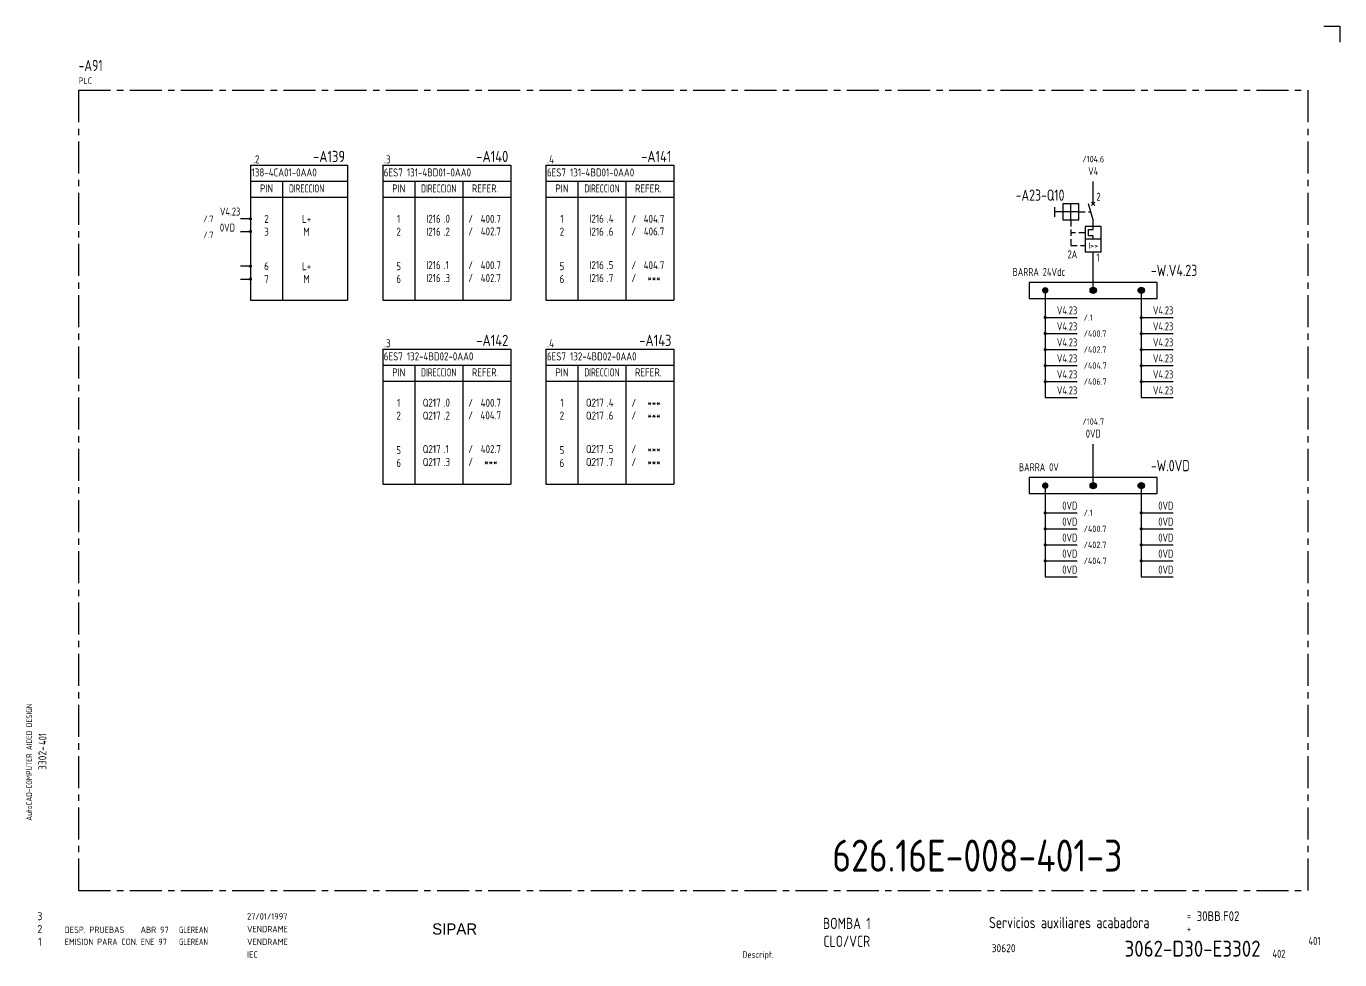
# Model space of a CAD drawing. Extents: x 10 to 1054, y 5 to 297.
# Drawn here: x 643.7 to 1054, y 5.4 to 297 of the extents above; entities that cross this region are included whole.
import ezdxf
from ezdxf.enums import TextEntityAlignment as Align

# ---------------------------------------------------------------- set-up
doc = ezdxf.new("R2010")
doc.units = 0
doc.header["$LTSCALE"] = 8
doc.header["$MEASUREMENT"] = 0
doc.linetypes.add('CENTER', pattern=[2, 1.25, -0.25, 0.25, -0.25])
doc.linetypes.add('HIDDEN', pattern=[0.375, 0.25, -0.125])
doc.layers.get('0').update_dxf_attribs({"linetype": 'CONTINUOUS'})
doc.layers.add('CART', color=7, linetype='CONTINUOUS')
doc.styles.add('DIN', font='DIN', dxfattribs={"width": 0.85})
doc.styles.add('UNIV', font='UNIV')

# ---------------------------------------------------------------- blocks, each defined once
blk = doc.blocks.new('WB-FG100')
at = {"layer": 'CART', "color": 1}
for p, q in [((415, 297), (420, 297)), ((420, 297), (420, 292))]:
    blk.add_line(p, q, dxfattribs=at)
at = {"layer": 'CART', "color": 1, "style": 'DIN', "width": 0.8}
blk.add_text('AutoCAD-COMPUTER AIDED DESIGN', height=1.8, rotation=90, dxfattribs=at).set_placement((11.47, 48.84))
at = {"layer": 'CART', "color": 3, "style": 'DIN', "width": 0.8}
for s, p in [('=', (372.24, 17.91)), ('+', (372.24, 13.87))]:
    blk.add_text(s, height=2.5, dxfattribs=at).set_placement(p)
at = {"layer": 'CART', "color": 7, "style": 'DIN', "width": 0.9}
blk.add_attdef('FILE', text='', height=2.5, rotation=90, dxfattribs=at).set_placement((15.95, 68.38), align=Align.CENTER)
for tag, p in [('MOD-3', (13.92, 19)), ('MOD-2', (13.92, 15)), ('MOD-1', (13.92, 11)), ('NR.COMMESSA', (315, 9))]:
    blk.add_attdef(tag, text='', height=2.5, dxfattribs=at).set_placement(p, align=Align.MIDDLE)
at = {"layer": 'CART', "color": 7, "style": 'DIN'}
for tag, width, p in [('REV-3', 0.9, (21.66, 19)), ('DATA-3', 0.9, (45.37, 19)), ('NOME-3', 0.9, (57.37, 19)), ('REV-2', 0.9, (21.66, 15)), ('DATA-2', 0.9, (45.37, 15)), ('NOME-2', 0.9, (57.37, 15)), ('REV-1', 0.9, (21.66, 11)), ('DATA-1', 0.9, (45.37, 11)), ('NOME-1', 0.7, (57.37, 11))]:
    blk.add_attdef(tag, text='', height=2, dxfattribs=dict(at, width=width)).set_placement(p, align=Align.MIDDLE_LEFT)
at = {"layer": 'CART', "color": 7, "style": 'DIN', "width": 0.9}
for tag, p, height in [('DATA', (78.64, 17.94), 2), ('ESECUTORE', (78.64, 13.97), 2), ('CONTROLLORE', (78.64, 9.99), 2), ('SEGUE', (398.93, 5.65), 2.8), ('NORMA', (78.64, 6.01), 2)]:
    blk.add_attdef(tag, p, '', height=height, dxfattribs=at)
at = {"layer": 'CART', "color": 2, "style": 'DIN', "width": 0.9}
for tag, p in [('TITOLO-1/3', (266.5, 18.23)), ('TITOLO-1/2', (266.5, 15.73)), ('TITOLO-2/3', (266.5, 13.18)), ('TITOLO-2/2', (266.5, 10.68)), ('TITOLO-3/3', (266.5, 8.13))]:
    blk.add_attdef(tag, text='', height=3.5, dxfattribs=at).set_placement(p, align=Align.MIDDLE)
at = {"layer": 'CART', "color": 3, "style": 'DIN', "width": 0.9}
blk.add_attdef('ASSIEME', text='', height=3.5, dxfattribs=at).set_placement((334, 17), align=Align.MIDDLE)
at = {"layer": 'CART', "color": 3, "style": 'DIN', "width": 0.85}
for tag, p in [('=', (375.33, 16.63)), ('+', (375.33, 12.76))]:
    blk.add_attdef(tag, text='', height=3, dxfattribs=at).set_placement(p, align=Align.BOTTOM_LEFT)
at = {"layer": 'CART', "color": 3, "style": 'DIN', "width": 0.9}
blk.add_attdef('FOGLIO', text='', height=2.8, dxfattribs=at).set_placement((414.2, 9.56), align=Align.RIGHT)
at = {"layer": 'CART', "color": 2, "style": 'DIN', "width": 0.9}
blk.add_attdef('DISEGNO', text='', height=5, dxfattribs=at).set_placement((395.27, 6.35), align=Align.RIGHT)
at = {"layer": 'CART', "color": 1, "style": 'DIN', "width": 0.9}
blk.add_attdef('TIPOLOGIA', (233.37, 6), '', height=2, dxfattribs=at)

msp = doc.modelspace()

# ---------------------------------------------------------------- linework, layer by layer
at = {"color": 3, "linetype": 'CENTER'}
for p, q in [((660, 277), (1044, 277)), ((660, 277), (660, 27)), ((1044, 277), (1044, 27)), ((660, 27), (1044, 27))]:
    msp.add_line(p, q, dxfattribs=at)
at = {"color": 3}
for p, q in [((713.72, 253.59), (713.72, 211.46)), ((713.72, 253.59), (744.04, 253.59)), ((744.04, 253.59), (744.04, 211.46)), ((755.02, 253.59), (795.02, 253.59)), ((755.02, 253.59), (755.02, 211.46)), ((795.02, 253.59), (795.02, 211.46)), ((806, 253.59), (806, 211.46)), ((806, 253.59), (846, 253.59)), ((846, 253.59), (846, 211.46)), ((713.72, 248.59), (744.04, 248.59)), ((723.72, 248.59), (723.72, 211.46)), ((755.02, 248.59), (795.02, 248.59)), ((765.02, 248.59), (765.02, 211.46)), ((780.02, 248.59), (780.02, 211.46)), ((806, 248.59), (846, 248.59)), ((816, 248.59), (816, 211.46)), ((831, 248.59), (831, 211.46)), ((713.72, 243.59), (744.04, 243.59)), ((755.02, 243.59), (795.02, 243.59)), ((806, 243.59), (846, 243.59)), ((713.72, 211.46), (744.04, 211.46)), ((755.02, 211.46), (795.02, 211.46)), ((806, 211.46), (846, 211.46)), ((755.02, 196.13), (755.02, 154)), ((755.02, 196.13), (795.02, 196.13)), ((795.02, 196.13), (795.02, 154)), ((806, 196.13), (846, 196.13)), ((806, 196.13), (806, 154)), ((846, 196.13), (846, 154)), ((755.02, 191.13), (795.02, 191.13)), ((765.02, 191.13), (765.02, 154)), ((780.02, 191.13), (780.02, 154)), ((806, 191.13), (846, 191.13)), ((816, 191.13), (816, 154)), ((831, 191.13), (831, 154)), ((755.02, 186.13), (795.02, 186.13)), ((806, 186.13), (846, 186.13)), ((755.02, 154), (795.02, 154)), ((806, 154), (846, 154))]:
    msp.add_line(p, q, dxfattribs=at)
for p, q in [((977, 241.5), (977, 248.5)), ((965, 237.5), (965, 240.5)), ((972.5, 239), (965, 239)), ((972.5, 241.5), (967.5, 241.5)), ((967.5, 241.5), (967.5, 236.5)), ((970, 236.5), (970, 241.5)), ((972.5, 236.5), (972.5, 241.5)), ((977, 236.5), (975.5, 241.5)), ((976.5, 241), (977.5, 242)), ((976.5, 242), (977.5, 241)), ((713.72, 236.87), (710.6, 236.87)), ((967.5, 236.5), (972.5, 236.5)), ((974.5, 234.5), (974.5, 226.5)), ((979.5, 234.5), (974.5, 234.5)), ((977, 233.5), (977, 236.5)), ((979.5, 226.5), (979.5, 234.5)), ((710.6, 232.87), (713.72, 232.87)), ((979.5, 230.5), (974.5, 230.5)), ((975.5, 231.5), (975.5, 233.5)), ((975.5, 233.5), (977, 233.5)), ((977, 231.5), (975.5, 231.5)), ((977, 230.5), (977, 231.5)), ((974.5, 226.5), (979.5, 226.5)), ((977, 214.5), (977, 226.5)), ((713.72, 222.03), (710.6, 222.03)), ((710.6, 218.03), (713.72, 218.03)), ((962, 214), (962, 181)), ((992, 214), (992, 181)), ((962, 206), (972, 206)), ((992, 206), (1002, 206)), ((962, 201), (972, 201)), ((992, 201), (1002, 201)), ((962, 196), (972, 196)), ((992, 196), (1002, 196)), ((962, 191), (972, 191)), ((992, 191), (1002, 191)), ((962, 186), (972, 186)), ((992, 186), (1002, 186)), ((962, 181), (972, 181)), ((992, 181), (1002, 181)), ((977, 153.5), (977, 166.5)), ((962, 153.5), (962, 125)), ((992, 153.5), (992, 125)), ((962, 145), (972, 145)), ((992, 145), (1002, 145)), ((962, 140), (972, 140)), ((992, 140), (1002, 140)), ((962, 135), (972, 135)), ((992, 135), (1002, 135)), ((962, 130), (972, 130)), ((992, 130), (1002, 130)), ((962, 125), (972, 125)), ((962, 125), (972, 125)), ((992, 125), (1002, 125)), ((992, 125), (1002, 125))]:
    msp.add_line(p, q)
at = {"linetype": 'HIDDEN'}
for p, q in [((972.5, 239), (976.25, 239)), ((970, 236.5), (970, 228.5)), ((974.5, 232.5), (970, 232.5)), ((970, 228.5), (974.5, 228.5))]:
    msp.add_line(p, q, dxfattribs=at)
at = {"color": 2}
for p, q in [((997, 217), (957, 217)), ((957, 217), (957, 212)), ((997, 212), (997, 217)), ((957, 212), (997, 212)), ((997, 156), (957, 156)), ((957, 156), (957, 151)), ((997, 151), (997, 156)), ((957, 151), (997, 151))]:
    msp.add_line(p, q, dxfattribs=at)
at = {"linetype": 'Continuous', "const_width": 0.5}
for points in [[(713.47, 236.87, 1), (713.97, 236.87, 1)], [(713.47, 232.87, 1), (713.97, 232.87, 1)], [(713.47, 222.03, 1), (713.97, 222.03, 1)], [(713.47, 218.03, 1), (713.97, 218.03, 1)]]:
    msp.add_lwpolyline(points, format="xyb", close=True, dxfattribs=at)
for points, const_width in [([(961.5, 214.5, 1), (962.5, 214.5, 1)], 1), ([(976.5, 214.5, 1), (977.5, 214.5, 1)], 1), ([(991.5, 214.5, 1), (992.5, 214.5, 1)], 1), ([(961.75, 206, 1), (962.25, 206, 1)], 0.5), ([(991.75, 206, 1), (992.25, 206, 1)], 0.5), ([(961.75, 201, 1), (962.25, 201, 1)], 0.5), ([(991.75, 201, 1), (992.25, 201, 1)], 0.5), ([(961.75, 196, 1), (962.25, 196, 1)], 0.5), ([(991.75, 196, 1), (992.25, 196, 1)], 0.5), ([(961.75, 191, 1), (962.25, 191, 1)], 0.5), ([(991.75, 191, 1), (992.25, 191, 1)], 0.5), ([(961.75, 186, 1), (962.25, 186, 1)], 0.5), ([(991.75, 186, 1), (992.25, 186, 1)], 0.5), ([(961.5, 153.5, 1), (962.5, 153.5, 1)], 1), ([(976.5, 153.5, 1), (977.5, 153.5, 1)], 1), ([(991.5, 153.5, 1), (992.5, 153.5, 1)], 1), ([(961.75, 145, 1), (962.25, 145, 1)], 0.5), ([(991.75, 145, 1), (992.25, 145, 1)], 0.5), ([(961.75, 140, 1), (962.25, 140, 1)], 0.5), ([(991.75, 140, 1), (992.25, 140, 1)], 0.5), ([(961.75, 135, 1), (962.25, 135, 1)], 0.5), ([(991.75, 135, 1), (992.25, 135, 1)], 0.5), ([(961.75, 130, 1), (962.25, 130, 1)], 0.5), ([(991.75, 130, 1), (992.25, 130, 1)], 0.5)]:
    msp.add_lwpolyline(points, format="xyb", close=True, dxfattribs=dict(const_width=const_width))
for centre in [(977, 214.5), (992, 214.5), (977, 153.5), (992, 153.5)]:
    msp.add_circle(centre, 1)

# ---------------------------------------------------------------- block references
at = {"layer": 'CART'}
ref = msp.add_blockref('WB-FG100', (634, 0), dxfattribs=at)
ref.add_attrib('TIPOLOGIA', 'Descript.', (867.37, 6), dxfattribs={"color": 1, "height": 2, "style": 'DIN', "width": 0.9})
ref.add_attrib('ASSIEME', 'Servicios auxiliares acabadora', dxfattribs={"color": 3, "height": 3.5, "style": 'DIN', "width": 0.8}).set_placement((969.5, 17), align=Align.MIDDLE)
ref.add_attrib('=', '30BB.F02', dxfattribs={"color": 3, "height": 3, "style": 'DIN', "width": 0.85}).set_placement((1009.33, 16.63), align=Align.BOTTOM_LEFT)
ref.add_attrib('NR.COMMESSA', '30620', dxfattribs={"color": 7, "height": 2.5, "style": 'DIN', "width": 0.9}).set_placement((949, 9), align=Align.MIDDLE)
ref.add_attrib('DISEGNO', '3062-D30-E3302', dxfattribs={"color": 2, "height": 5, "style": 'DIN', "width": 0.9}).set_placement((1029.27, 6.35), align=Align.RIGHT)
ref.add_attrib('DATA', '27/01/1997', (712.64, 17.94), dxfattribs={"color": 7, "height": 2, "style": 'DIN', "width": 0.85})
ref.add_attrib('ESECUTORE', 'VENDRAME', (712.64, 13.97), dxfattribs={"color": 7, "height": 2, "style": 'DIN', "width": 0.85})
ref.add_attrib('CONTROLLORE', 'VENDRAME', (712.64, 9.99), dxfattribs={"color": 7, "height": 2, "style": 'DIN', "width": 0.85})
ref.add_attrib('NORMA', 'IEC', (712.64, 6.01), dxfattribs={"color": 7, "height": 2, "style": 'DIN', "width": 0.85})
ref.add_attrib('MOD-1', '1', dxfattribs={"color": 7, "height": 2.5, "style": 'DIN', "width": 0.9}).set_placement((647.92, 11), align=Align.MIDDLE)
ref.add_attrib('REV-1', 'EMISION PARA CON.', dxfattribs={"color": 7, "height": 2, "style": 'DIN', "width": 0.8}).set_placement((655.66, 11), align=Align.MIDDLE_LEFT)
ref.add_attrib('DATA-1', 'ENE 97', dxfattribs={"color": 7, "height": 2, "style": 'DIN', "width": 0.85}).set_placement((679.37, 11), align=Align.MIDDLE_LEFT)
ref.add_attrib('NOME-1', 'GLEREAN', dxfattribs={"color": 7, "height": 2, "style": 'DIN', "width": 0.7}).set_placement((691.37, 11), align=Align.MIDDLE_LEFT)
ref.add_attrib('MOD-2', '2', dxfattribs={"color": 7, "height": 2.5, "style": 'DIN', "width": 0.9}).set_placement((647.92, 15), align=Align.MIDDLE)
ref.add_attrib('MOD-3', '3', dxfattribs={"color": 7, "height": 2.5, "style": 'DIN', "width": 0.9}).set_placement((647.92, 19), align=Align.MIDDLE)
ref.add_attrib('FILE', '3302-', dxfattribs={"color": 7, "height": 2.5, "rotation": 90, "style": 'DIN', "width": 0.9}).set_placement((649.95, 68.38), align=Align.CENTER)

# ---------------------------------------------------------------- texts
at = {"color": 3, "style": 'DIN', "width": 0.8}
for s, p in [('-A91', (660, 283)), ('-W.V4.23', (995, 219)), ('-W.0VD', (995, 158))]:
    msp.add_text(s, height=3.5, dxfattribs=at).set_placement(p)
at = {"style": 'DIN'}
for s, height, width, p in [('PLC', 2, 0.8, (660, 279)), ('138-4CA01-0AA0', 2.5, 0.85, (714.05, 250.09)), ('6ES7 131-4BD01-0AA0', 2.5, 0.85, (755.34, 250.09)), ('6ES7 131-4BD01-0AA0', 2.5, 0.85, (806.32, 250.09)), ('2', 2.5, 0.8, (978, 242.5)), ('V4.23', 2.5, 0.8, (704.17, 237.87)), ('.0', 2.5, 0.85, (774.05, 235.64)), ('.4', 2.5, 0.85, (825.03, 235.64)), ('0VD', 2.5, 0.8, (704.17, 232.87)), ('.2', 2.5, 0.85, (774.05, 231.59)), ('.6', 2.5, 0.85, (825.03, 231.59)), ('1', 2.5, 0.8, (978, 223.5)), ('.1', 2.5, 0.85, (774.05, 221.14)), ('.5', 2.5, 0.85, (825.03, 221.14)), ('.3', 2.5, 0.85, (774.05, 217.1)), ('.7', 2.5, 0.85, (825.03, 217.1)), ('/.1', 2, 0.8, (974, 205)), ('/400.7', 2, 0.8, (974, 200)), ('/402.7', 2, 0.8, (974, 195)), ('6ES7 132-4BD02-0AA0', 2.5, 0.85, (755.34, 192.63)), ('6ES7 132-4BD02-0AA0', 2.5, 0.85, (806.32, 192.63)), ('/404.7', 2, 0.8, (974, 190)), ('/406.7', 2, 0.8, (974, 185)), ('.0', 2.5, 0.85, (774.05, 178.17)), ('.4', 2.5, 0.85, (825.03, 178.17)), ('.2', 2.5, 0.85, (774.05, 174.13)), ('.6', 2.5, 0.85, (825.03, 174.13)), ('.1', 2.5, 0.85, (774.05, 163.68)), ('.5', 2.5, 0.85, (825.03, 163.68)), ('.3', 2.5, 0.85, (774.05, 159.64)), ('.7', 2.5, 0.85, (825.03, 159.64)), ('/.1', 2, 0.8, (974, 144)), ('/400.7', 2, 0.8, (974, 139)), ('/402.7', 2, 0.8, (974, 134)), ('/404.7', 2, 0.8, (974, 129)), ('402', 2.5, 0.8, (1033, 6))]:
    msp.add_text(s, height=height, dxfattribs=dict(at, width=width)).set_placement(p)
for s, height, width, p in [('.2', 2.5, 0.85, (715.51, 254.19)), ('.3', 2.5, 0.85, (756.47, 254.19)), ('.4', 2.5, 0.85, (807.45, 254.19)), ('/104.6', 2, 0.8, (977, 254.5)), ('V4', 2.5, 0.8, (977, 250.5)), ('PIN', 2.5, 0.85, (718.72, 245.09)), ('PIN', 2.5, 0.85, (760.02, 245.09)), ('REFER.', 2.5, 0.85, (787.02, 245.09)), ('PIN', 2.5, 0.85, (811, 245.09)), ('REFER.', 2.5, 0.85, (838, 245.09)), ('2', 2.5, 0.85, (718.72, 235.59)), ('L+', 2.5, 0.85, (731.22, 235.59)), ('1', 2.5, 0.85, (760.02, 235.59)), ('/', 2.5, 0.85, (782.48, 235.59)), ('400.7', 2.5, 0.85, (788.79, 235.59)), ('1', 2.5, 0.85, (811, 235.59)), ('/', 2.5, 0.85, (833.46, 235.59)), ('404.7', 2.5, 0.85, (839.77, 235.59)), ('3', 2.5, 0.85, (718.72, 231.59)), ('M', 2.5, 0.85, (731.22, 231.59)), ('2', 2.5, 0.85, (760.02, 231.59)), ('/', 2.5, 0.85, (782.48, 231.66)), ('402.7', 2.5, 0.85, (788.79, 231.66)), ('2', 2.5, 0.85, (811, 231.59)), ('/', 2.5, 0.85, (833.46, 231.66)), ('406.7', 2.5, 0.85, (839.77, 231.66)), ('I>>', 2, 0.8, (977, 227.5)), ('6', 2.5, 0.85, (718.72, 220.8)), ('L+', 2.5, 0.85, (731.22, 220.8)), ('5', 2.5, 0.85, (760.02, 220.8)), ('/', 2.5, 0.85, (782.48, 221.12)), ('400.7', 2.5, 0.85, (788.79, 221.12)), ('5', 2.5, 0.85, (811, 220.8)), ('/', 2.5, 0.85, (833.46, 221.12)), ('404.7', 2.5, 0.85, (839.77, 221.12)), ('7', 2.5, 0.85, (718.72, 216.8)), ('M', 2.5, 0.85, (731.22, 216.8)), ('6', 2.5, 0.85, (760.02, 216.8)), ('/', 2.5, 0.85, (782.48, 217.1)), ('402.7', 2.5, 0.85, (788.79, 217.1)), ('6', 2.5, 0.85, (811, 216.8)), ('/', 2.5, 0.85, (833.46, 217.1)), ('***', 2.5, 0.85, (839.77, 217.1)), ('BARRA 24Vdc', 2.5, 0.8, (960, 219)), ('.3', 2.5, 0.85, (756.47, 196.73)), ('.4', 2.5, 0.85, (807.45, 196.73)), ('PIN', 2.5, 0.85, (760.02, 187.63)), ('REFER.', 2.5, 0.85, (787.02, 187.63)), ('PIN', 2.5, 0.85, (811, 187.63)), ('REFER.', 2.5, 0.85, (838, 187.63)), ('1', 2.5, 0.85, (760.02, 178.13)), ('/', 2.5, 0.85, (782.48, 178.12)), ('400.7', 2.5, 0.85, (788.79, 178.12)), ('1', 2.5, 0.85, (811, 178.13)), ('/', 2.5, 0.85, (833.46, 178.12)), ('2', 2.5, 0.85, (760.02, 174.13)), ('/', 2.5, 0.85, (782.48, 174.2)), ('404.7', 2.5, 0.85, (788.79, 174.2)), ('2', 2.5, 0.85, (811, 174.13)), ('/', 2.5, 0.85, (833.46, 174.2)), ('***', 2.5, 0.85, (839.77, 178.12)), ('***', 2.5, 0.85, (839.77, 174.2)), ('/104.7', 2, 0.8, (977, 172.5)), ('0VD', 2.5, 0.8, (977, 168.5)), ('5', 2.5, 0.85, (760.02, 163.33)), ('/', 2.5, 0.85, (782.48, 163.66)), ('402.7', 2.5, 0.85, (788.79, 163.66)), ('5', 2.5, 0.85, (811, 163.33)), ('/', 2.5, 0.85, (833.46, 163.66)), ('***', 2.5, 0.85, (839.77, 163.66)), ('6', 2.5, 0.85, (760.02, 159.33)), ('/', 2.5, 0.85, (782.48, 159.64)), ('***', 2.5, 0.85, (788.79, 159.64)), ('6', 2.5, 0.85, (811, 159.33)), ('/', 2.5, 0.85, (833.46, 159.64)), ('***', 2.5, 0.85, (839.77, 159.64)), ('BARRA 0V', 2.5, 0.8, (960, 158))]:
    msp.add_text(s, height=height, dxfattribs=dict(at, width=width)).set_placement(p, align=Align.CENTER)
at = {"color": 3, "style": 'DIN'}
for s, height, width, p in [('-A139', 3.5, 0.85, (743.27, 254.59)), ('-A140', 3.5, 0.85, (794.25, 254.59)), ('-A141', 3.5, 0.85, (845.22, 254.59)), ('-A23-Q10', 3.5, 0.8, (968, 242.5)), ('-A142', 3.5, 0.85, (794.25, 197.13)), ('-A143', 3.5, 0.85, (845.22, 197.13)), ('401', 2.56, 0.8, (1048, 10))]:
    msp.add_text(s, height=height, dxfattribs=dict(at, width=width)).set_placement(p, align=Align.RIGHT)
at = {"style": 'DIN', "width": 0.596129}
for p, p2 in [((725.72, 245.09), (736.72, 245.09)), ((767.02, 245.09), (778.02, 245.09)), ((818, 245.09), (829, 245.09)), ((767.02, 187.63), (778.02, 187.63)), ((818, 187.63), (829, 187.63))]:
    msp.add_text('DIRECCION', height=2.5, dxfattribs=at).set_placement(p, p2, align=Align.FIT)
at = {"style": 'DIN'}
for s, height, width, p in [('I216', 2.5, 0.85, (773.12, 235.64)), ('I216', 2.5, 0.85, (824.1, 235.64)), ('/.7', 2, 0.8, (702.17, 235.87)), ('I216', 2.5, 0.85, (773.12, 231.59)), ('I216', 2.5, 0.85, (824.1, 231.59)), ('/.7', 2, 0.8, (702.17, 230.87)), ('2A', 2.5, 0.8, (972, 224.5)), ('I216', 2.5, 0.85, (773.12, 221.14)), ('I216', 2.5, 0.85, (824.1, 221.14)), ('I216', 2.5, 0.85, (773.12, 217.1)), ('I216', 2.5, 0.85, (824.1, 217.1)), ('V4.23', 2.5, 0.8, (972, 207)), ('V4.23', 2.5, 0.8, (1002, 207)), ('V4.23', 2.5, 0.8, (972, 202)), ('V4.23', 2.5, 0.8, (1002, 202)), ('V4.23', 2.5, 0.8, (972, 197)), ('V4.23', 2.5, 0.8, (1002, 197)), ('V4.23', 2.5, 0.8, (972, 192)), ('V4.23', 2.5, 0.8, (1002, 192)), ('V4.23', 2.5, 0.8, (972, 187)), ('V4.23', 2.5, 0.8, (1002, 187)), ('Q217', 2.5, 0.85, (773.12, 178.17)), ('Q217', 2.5, 0.85, (824.1, 178.17)), ('V4.23', 2.5, 0.8, (972, 182)), ('V4.23', 2.5, 0.8, (1002, 182)), ('Q217', 2.5, 0.85, (773.12, 174.13)), ('Q217', 2.5, 0.85, (824.1, 174.13)), ('Q217', 2.5, 0.85, (773.12, 163.68)), ('Q217', 2.5, 0.85, (824.1, 163.68)), ('Q217', 2.5, 0.85, (773.12, 159.64)), ('Q217', 2.5, 0.85, (824.1, 159.64)), ('0VD', 2.5, 0.8, (972, 146)), ('0VD', 2.5, 0.8, (1002, 146)), ('0VD', 2.5, 0.8, (972, 141)), ('0VD', 2.5, 0.8, (1002, 141)), ('0VD', 2.5, 0.8, (972, 136)), ('0VD', 2.5, 0.8, (1002, 136)), ('0VD', 2.5, 0.8, (972, 131)), ('0VD', 2.5, 0.8, (1002, 131)), ('0VD', 2.5, 0.8, (972, 126)), ('0VD', 2.5, 0.8, (1002, 126))]:
    msp.add_text(s, height=height, dxfattribs=dict(at, width=width)).set_placement(p, align=Align.RIGHT)
at = {"style": 'DIN', "width": 0.8}
msp.add_text('401', height=2.5, rotation=90, dxfattribs=at).set_placement((650, 72.5))
at = {"color": 3, "style": 'DIN', "width": 0.8}
for s, p in [('BOMBA 1', (900, 15)), ('CLO/VCR', (900, 9.4))]:
    msp.add_text(s, height=3.5, dxfattribs=at).set_placement(p, align=Align.CENTER)
at = {"linetype": 'Continuous', "style": 'DIN'}
for s, width, p in [('DESP. PRUEBAS', 0.85, (655.62, 13.75)), ('ABR 97', 0.85, (679.38, 13.75)), ('GLEREAN', 0.7, (691.38, 13.75))]:
    msp.add_text(s, height=2, dxfattribs=dict(at, width=width)).set_placement(p)
at = {"color": 2, "insert": (895.47, 42.92), "char_height": 10, "width": 111.0411, "attachment_point": 1, "style": 'DIN'}
msp.add_mtext('626.16E-008-401-3', dxfattribs=at)
at = {"layer": 'CART', "color": 2, "linetype": 'Continuous', "style": 'UNIV'}
msp.add_text('SIPAR', height=3.5, dxfattribs=at).set_placement((777.5, 13.25), align=Align.CENTER)

doc.saveas('drawing.dxf')
